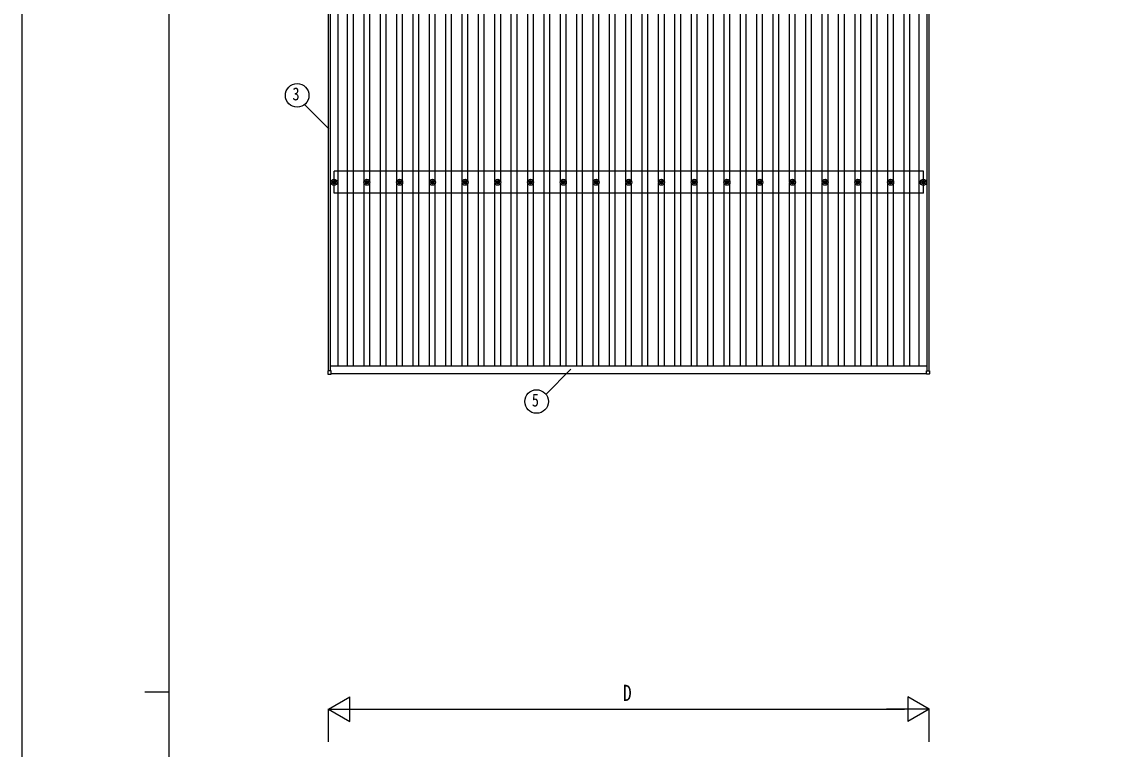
# Model space of a CAD drawing. Units: millimetres, scale not verified. Extents: x -12615 to 12615, y -8910 to 8910.
# Drawn here: x -12615 to -5912, y 25 to 4468 of the extents above; entities that cross this region are included whole.
import ezdxf
from ezdxf.enums import TextEntityAlignment as Align

# ---------------------------------------------------------------- set-up
doc = ezdxf.new("R2010")
doc.units = ezdxf.units.MM
doc.header["$LTSCALE"] = 40
for name, color, linetype in [('0-5_YKK_13', 4, 'Continuous'), ('0-6_YKK_A1', 4, 'Continuous'), ('0-7_YKK_D', 6, 'Continuous'), ('0-8_YKK_ZWAK', 7, 'Continuous')]:
    doc.layers.add(name, color=color, linetype=linetype)
doc.styles.add('ＭＳ ゴシック', font='')
doc.styles.get('ＭＳ ゴシック').set_extended_font_data('MS Gothic')

msp = doc.modelspace()

# ---------------------------------------------------------------- linework, layer by layer
at = {"layer": '0-5_YKK_13'}
for p, q in [((-10717.44, 3489.74), (-10713.02, 3489.74)), ((-10717.44, 3486.24), (-10713.02, 3486.24)), ((-10709.19, 3497.98), (-10709.19, 3493.57)), ((-10705.69, 3497.98), (-10705.69, 3493.57)), ((-10701.86, 3489.74), (-10697.44, 3489.74)), ((-10701.86, 3486.24), (-10697.44, 3486.24)), ((-10517.44, 3489.74), (-10513.02, 3489.74)), ((-10517.44, 3486.24), (-10513.02, 3486.24)), ((-10509.19, 3497.98), (-10509.19, 3493.57)), ((-10505.69, 3497.98), (-10505.69, 3493.57)), ((-10501.86, 3489.74), (-10497.44, 3489.74)), ((-10501.86, 3486.24), (-10497.44, 3486.24)), ((-10317.44, 3489.74), (-10313.02, 3489.74)), ((-10317.44, 3486.24), (-10313.02, 3486.24)), ((-10309.19, 3497.98), (-10309.19, 3493.57)), ((-10305.69, 3497.98), (-10305.69, 3493.57)), ((-10301.86, 3489.74), (-10297.44, 3489.74)), ((-10301.86, 3486.24), (-10297.44, 3486.24)), ((-10117.44, 3489.74), (-10113.02, 3489.74)), ((-10117.44, 3486.24), (-10113.02, 3486.24)), ((-10109.19, 3497.98), (-10109.19, 3493.57)), ((-10105.69, 3497.98), (-10105.69, 3493.57)), ((-10101.86, 3489.74), (-10097.44, 3489.74)), ((-10101.86, 3486.24), (-10097.44, 3486.24)), ((-9917.44, 3489.74), (-9913.02, 3489.74)), ((-9917.44, 3486.24), (-9913.02, 3486.24)), ((-9909.19, 3497.98), (-9909.19, 3493.57)), ((-9905.69, 3497.98), (-9905.69, 3493.57)), ((-9901.86, 3489.74), (-9897.44, 3489.74)), ((-9901.86, 3486.24), (-9897.44, 3486.24)), ((-9717.44, 3489.74), (-9713.02, 3489.74)), ((-9717.44, 3486.24), (-9713.02, 3486.24)), ((-9709.19, 3497.98), (-9709.19, 3493.57)), ((-9705.69, 3497.98), (-9705.69, 3493.57)), ((-9701.86, 3489.74), (-9697.44, 3489.74)), ((-9701.86, 3486.24), (-9697.44, 3486.24)), ((-9517.44, 3489.74), (-9513.02, 3489.74)), ((-9517.44, 3486.24), (-9513.02, 3486.24)), ((-9509.19, 3497.98), (-9509.19, 3493.57)), ((-9505.69, 3497.98), (-9505.69, 3493.57)), ((-9501.86, 3489.74), (-9497.44, 3489.74)), ((-9501.86, 3486.24), (-9497.44, 3486.24)), ((-9317.44, 3489.74), (-9313.02, 3489.74)), ((-9317.44, 3486.24), (-9313.02, 3486.24)), ((-9309.19, 3497.98), (-9309.19, 3493.57)), ((-9305.69, 3497.98), (-9305.69, 3493.57)), ((-9301.86, 3489.74), (-9297.44, 3489.74)), ((-9301.86, 3486.24), (-9297.44, 3486.24)), ((-9117.44, 3489.74), (-9113.02, 3489.74)), ((-9117.44, 3486.24), (-9113.02, 3486.24)), ((-9109.19, 3497.98), (-9109.19, 3493.57)), ((-9105.69, 3497.98), (-9105.69, 3493.57)), ((-9101.86, 3489.74), (-9097.44, 3489.74)), ((-9101.86, 3486.24), (-9097.44, 3486.24)), ((-8917.44, 3489.74), (-8913.02, 3489.74)), ((-8917.44, 3486.24), (-8913.02, 3486.24)), ((-8909.19, 3497.98), (-8909.19, 3493.57)), ((-8905.69, 3497.98), (-8905.69, 3493.57)), ((-8901.86, 3489.74), (-8897.44, 3489.74)), ((-8901.86, 3486.24), (-8897.44, 3486.24)), ((-8717.44, 3489.74), (-8713.02, 3489.74)), ((-8717.44, 3486.24), (-8713.02, 3486.24)), ((-8709.19, 3497.98), (-8709.19, 3493.57)), ((-8705.69, 3497.98), (-8705.69, 3493.57)), ((-8701.86, 3489.74), (-8697.44, 3489.74)), ((-8701.86, 3486.24), (-8697.44, 3486.24)), ((-8517.44, 3489.74), (-8513.02, 3489.74)), ((-8517.44, 3486.24), (-8513.02, 3486.24)), ((-8509.19, 3497.98), (-8509.19, 3493.57)), ((-8505.69, 3497.98), (-8505.69, 3493.57)), ((-8501.86, 3489.74), (-8497.44, 3489.74)), ((-8501.86, 3486.24), (-8497.44, 3486.24)), ((-8317.44, 3489.74), (-8313.02, 3489.74)), ((-8317.44, 3486.24), (-8313.02, 3486.24)), ((-8309.19, 3497.98), (-8309.19, 3493.57)), ((-8305.69, 3497.98), (-8305.69, 3493.57)), ((-8301.86, 3489.74), (-8297.44, 3489.74)), ((-8301.86, 3486.24), (-8297.44, 3486.24)), ((-8117.44, 3489.74), (-8113.02, 3489.74)), ((-8117.44, 3486.24), (-8113.02, 3486.24)), ((-8109.19, 3497.98), (-8109.19, 3493.57)), ((-8105.69, 3497.98), (-8105.69, 3493.57)), ((-8101.86, 3489.74), (-8097.44, 3489.74)), ((-8101.86, 3486.24), (-8097.44, 3486.24)), ((-7917.44, 3489.74), (-7913.02, 3489.74)), ((-7917.44, 3486.24), (-7913.02, 3486.24)), ((-7909.19, 3497.98), (-7909.19, 3493.57)), ((-7905.69, 3497.98), (-7905.69, 3493.57)), ((-7901.86, 3489.74), (-7897.44, 3489.74)), ((-7901.86, 3486.24), (-7897.44, 3486.24)), ((-7717.44, 3489.74), (-7713.02, 3489.74)), ((-7717.44, 3486.24), (-7713.02, 3486.24)), ((-7709.19, 3497.98), (-7709.19, 3493.57)), ((-7705.69, 3497.98), (-7705.69, 3493.57)), ((-7701.86, 3489.74), (-7697.44, 3489.74)), ((-7701.86, 3486.24), (-7697.44, 3486.24)), ((-7517.44, 3489.74), (-7513.02, 3489.74)), ((-7517.44, 3486.24), (-7513.02, 3486.24)), ((-7509.19, 3497.98), (-7509.19, 3493.57)), ((-7505.69, 3497.98), (-7505.69, 3493.57)), ((-7501.86, 3489.74), (-7497.44, 3489.74)), ((-7501.86, 3486.24), (-7497.44, 3486.24)), ((-7317.44, 3489.74), (-7313.02, 3489.74)), ((-7317.44, 3486.24), (-7313.02, 3486.24)), ((-7309.19, 3497.98), (-7309.19, 3493.57)), ((-7305.69, 3497.98), (-7305.69, 3493.57)), ((-7301.86, 3489.74), (-7297.44, 3489.74)), ((-7301.86, 3486.24), (-7297.44, 3486.24)), ((-7117.44, 3489.74), (-7113.02, 3489.74)), ((-7117.44, 3486.24), (-7113.02, 3486.24)), ((-7109.19, 3497.98), (-7109.19, 3493.57)), ((-7105.69, 3497.98), (-7105.69, 3493.57)), ((-7101.86, 3489.74), (-7097.44, 3489.74)), ((-7101.86, 3486.24), (-7097.44, 3486.24)), ((-10709.19, 3482.4), (-10709.19, 3477.99)), ((-10705.69, 3482.4), (-10705.69, 3477.99)), ((-10509.19, 3482.4), (-10509.19, 3477.99)), ((-10505.69, 3482.4), (-10505.69, 3477.99)), ((-10309.19, 3482.4), (-10309.19, 3477.99)), ((-10305.69, 3482.4), (-10305.69, 3477.99)), ((-10109.19, 3482.4), (-10109.19, 3477.99)), ((-10105.69, 3482.4), (-10105.69, 3477.99)), ((-9909.19, 3482.4), (-9909.19, 3477.99)), ((-9905.69, 3482.4), (-9905.69, 3477.99)), ((-9709.19, 3482.4), (-9709.19, 3477.99)), ((-9705.69, 3482.4), (-9705.69, 3477.99)), ((-9509.19, 3482.4), (-9509.19, 3477.99)), ((-9505.69, 3482.4), (-9505.69, 3477.99)), ((-9309.19, 3482.4), (-9309.19, 3477.99)), ((-9305.69, 3482.4), (-9305.69, 3477.99)), ((-9109.19, 3482.4), (-9109.19, 3477.99)), ((-9105.69, 3482.4), (-9105.69, 3477.99)), ((-8909.19, 3482.4), (-8909.19, 3477.99)), ((-8905.69, 3482.4), (-8905.69, 3477.99)), ((-8709.19, 3482.4), (-8709.19, 3477.99)), ((-8705.69, 3482.4), (-8705.69, 3477.99)), ((-8509.19, 3482.4), (-8509.19, 3477.99)), ((-8505.69, 3482.4), (-8505.69, 3477.99)), ((-8309.19, 3482.4), (-8309.19, 3477.99)), ((-8305.69, 3482.4), (-8305.69, 3477.99)), ((-8109.19, 3482.4), (-8109.19, 3477.99)), ((-8105.69, 3482.4), (-8105.69, 3477.99)), ((-7909.19, 3482.4), (-7909.19, 3477.99)), ((-7905.69, 3482.4), (-7905.69, 3477.99)), ((-7709.19, 3482.4), (-7709.19, 3477.99)), ((-7705.69, 3482.4), (-7705.69, 3477.99)), ((-7509.19, 3482.4), (-7509.19, 3477.99)), ((-7505.69, 3482.4), (-7505.69, 3477.99)), ((-7309.19, 3482.4), (-7309.19, 3477.99)), ((-7305.69, 3482.4), (-7305.69, 3477.99)), ((-7109.19, 3482.4), (-7109.19, 3477.99)), ((-7105.69, 3482.4), (-7105.69, 3477.99)), ((-10745.74, 2335.01), (-10745.74, 2317.01)), ((-10726.74, 2336.01), (-10744.74, 2336.01)), ((-10744.74, 2316.01), (-10726.74, 2316.01)), ((-10725.74, 2317.01), (-10725.74, 2335.01)), ((-7089.14, 2317.01), (-7089.14, 2335.01)), ((-7088.14, 2336.01), (-7070.14, 2336.01)), ((-7070.14, 2316.01), (-7088.14, 2316.01)), ((-7069.14, 2335.01), (-7069.14, 2317.01))]:
    msp.add_line(p, q, dxfattribs=at)
for centre, radius in [((-10707.44, 3487.99), 18.25), ((-10707.44, 3487.99), 10.15), ((-10707.44, 3487.99), 5.85), ((-10707.44, 3487.99), 5.25), ((-10507.44, 3487.99), 18.25), ((-10507.44, 3487.99), 10.15), ((-10507.44, 3487.99), 5.85), ((-10507.44, 3487.99), 5.25), ((-10307.44, 3487.99), 18.25), ((-10307.44, 3487.99), 10.15), ((-10307.44, 3487.99), 5.85), ((-10307.44, 3487.99), 5.25), ((-10107.44, 3487.99), 18.25), ((-10107.44, 3487.99), 10.15), ((-10107.44, 3487.99), 5.85), ((-10107.44, 3487.99), 5.25), ((-9907.44, 3487.99), 18.25), ((-9907.44, 3487.99), 10.15), ((-9907.44, 3487.99), 5.85), ((-9907.44, 3487.99), 5.25), ((-9707.44, 3487.99), 18.25), ((-9707.44, 3487.99), 10.15), ((-9707.44, 3487.99), 5.85), ((-9707.44, 3487.99), 5.25), ((-9507.44, 3487.99), 18.25), ((-9507.44, 3487.99), 10.15), ((-9507.44, 3487.99), 5.85), ((-9507.44, 3487.99), 5.25), ((-9307.44, 3487.99), 18.25), ((-9307.44, 3487.99), 10.15), ((-9307.44, 3487.99), 5.85), ((-9307.44, 3487.99), 5.25), ((-9107.44, 3487.99), 18.25), ((-9107.44, 3487.99), 10.15), ((-9107.44, 3487.99), 5.85), ((-9107.44, 3487.99), 5.25), ((-8907.44, 3487.99), 18.25), ((-8907.44, 3487.99), 10.15), ((-8907.44, 3487.99), 5.85), ((-8907.44, 3487.99), 5.25), ((-8707.44, 3487.99), 18.25), ((-8707.44, 3487.99), 10.15), ((-8707.44, 3487.99), 5.85), ((-8707.44, 3487.99), 5.25), ((-8507.44, 3487.99), 18.25), ((-8507.44, 3487.99), 10.15), ((-8507.44, 3487.99), 5.85), ((-8507.44, 3487.99), 5.25), ((-8307.44, 3487.99), 18.25), ((-8307.44, 3487.99), 10.15), ((-8307.44, 3487.99), 5.85), ((-8307.44, 3487.99), 5.25), ((-8107.44, 3487.99), 18.25), ((-8107.44, 3487.99), 10.15), ((-8107.44, 3487.99), 5.85), ((-8107.44, 3487.99), 5.25), ((-7907.44, 3487.99), 18.25), ((-7907.44, 3487.99), 10.15), ((-7907.44, 3487.99), 5.85), ((-7907.44, 3487.99), 5.25), ((-7707.44, 3487.99), 18.25), ((-7707.44, 3487.99), 10.15), ((-7707.44, 3487.99), 5.85), ((-7707.44, 3487.99), 5.25), ((-7507.44, 3487.99), 18.25), ((-7507.44, 3487.99), 10.15), ((-7507.44, 3487.99), 5.85), ((-7507.44, 3487.99), 5.25), ((-7307.44, 3487.99), 18.25), ((-7307.44, 3487.99), 10.15), ((-7307.44, 3487.99), 5.85), ((-7307.44, 3487.99), 5.25), ((-7107.44, 3487.99), 18.25), ((-7107.44, 3487.99), 10.15), ((-7107.44, 3487.99), 5.85), ((-7107.44, 3487.99), 5.25)]:
    msp.add_circle(centre, radius, dxfattribs=at)
for centre, start, end in [((-10744.74, 2335.01), 90, 180), ((-10744.74, 2317.01), 180, 270), ((-10726.74, 2335.01), 0, 90), ((-10726.74, 2317.01), 270, 0), ((-7088.14, 2335.01), 90, 180), ((-7088.14, 2317.01), 180, 270), ((-7070.14, 2335.01), 0, 90), ((-7070.14, 2317.01), 270, 0)]:
    msp.add_arc(centre, 1, start, end, dxfattribs=at)
at = {"layer": '0-6_YKK_A1'}
for p, q in [((-10742.44, 2336.01), (-10742.44, 7734.43)), ((-10730.44, 2336.01), (-10730.44, 7734.43)), ((-7084.44, 2336.01), (-7084.44, 7734.43)), ((-7072.44, 2336.01), (-7072.44, 7734.43)), ((-10682.44, 2367.29), (-10682.44, 7708.34)), ((-10624.94, 2367.29), (-10624.94, 7708.34)), ((-10589.94, 2367.29), (-10589.94, 7708.34)), ((-10424.94, 2367.29), (-10424.94, 7708.34)), ((-10389.94, 2367.29), (-10389.94, 7708.34)), ((-10224.94, 2367.29), (-10224.94, 7708.34)), ((-10189.94, 2367.29), (-10189.94, 7708.34)), ((-10024.94, 2367.29), (-10024.94, 7708.34)), ((-9989.94, 2367.29), (-9989.94, 7708.34)), ((-9824.94, 2367.29), (-9824.94, 7708.34)), ((-9789.94, 2367.29), (-9789.94, 7708.34)), ((-9624.94, 2367.29), (-9624.94, 7708.34)), ((-9589.94, 2367.29), (-9589.94, 7708.34)), ((-9424.94, 2367.29), (-9424.94, 7708.34)), ((-9389.94, 2367.29), (-9389.94, 7708.34)), ((-9224.94, 2367.29), (-9224.94, 7708.34)), ((-9189.94, 2367.29), (-9189.94, 7708.34)), ((-9024.94, 2367.29), (-9024.94, 7708.34)), ((-8989.94, 2367.29), (-8989.94, 7708.34)), ((-8824.94, 2367.29), (-8824.94, 7708.34)), ((-8789.94, 2367.29), (-8789.94, 7708.34)), ((-8624.94, 2367.29), (-8624.94, 7708.34)), ((-8589.94, 2367.29), (-8589.94, 7708.34)), ((-8424.94, 2367.29), (-8424.94, 7708.34)), ((-8389.94, 2367.29), (-8389.94, 7708.34)), ((-8224.94, 2367.29), (-8224.94, 7708.34)), ((-8189.94, 2367.29), (-8189.94, 7708.34)), ((-8024.94, 2367.29), (-8024.94, 7708.34)), ((-7989.94, 2367.29), (-7989.94, 7708.34)), ((-7824.94, 2367.29), (-7824.94, 7708.34)), ((-7789.94, 2367.29), (-7789.94, 7708.34)), ((-7624.94, 2367.29), (-7624.94, 7708.34)), ((-7589.94, 2367.29), (-7589.94, 7708.34)), ((-7424.94, 2367.29), (-7424.94, 7708.34)), ((-7389.94, 2367.29), (-7389.94, 7708.34)), ((-7224.94, 2367.29), (-7224.94, 7708.34)), ((-7189.94, 2367.29), (-7189.94, 7708.34)), ((-7132.44, 2367.29), (-7132.44, 7708.34)), ((-10524.94, 3493.16), (-10524.94, 6582.81)), ((-10489.94, 3493.16), (-10489.94, 6582.81)), ((-10324.94, 3493.16), (-10324.94, 6582.81)), ((-10289.94, 3493.16), (-10289.94, 6582.81)), ((-10124.94, 3493.16), (-10124.94, 6582.81)), ((-10089.94, 3493.16), (-10089.94, 6582.81)), ((-9924.94, 3493.16), (-9924.94, 6582.81)), ((-9889.94, 3493.16), (-9889.94, 6582.81)), ((-9724.94, 3493.16), (-9724.94, 6582.81)), ((-9689.94, 3493.16), (-9689.94, 6582.81)), ((-9524.94, 3493.16), (-9524.94, 6582.81)), ((-9489.94, 3493.16), (-9489.94, 6582.81)), ((-9324.94, 3493.16), (-9324.94, 6582.81)), ((-9289.94, 3493.16), (-9289.94, 6582.81)), ((-9124.94, 3493.16), (-9124.94, 6582.81)), ((-9089.94, 3493.16), (-9089.94, 6582.81)), ((-8924.94, 3493.16), (-8924.94, 6582.81)), ((-8889.94, 3493.16), (-8889.94, 6582.81)), ((-8724.94, 3493.16), (-8724.94, 6582.81)), ((-8689.94, 3493.16), (-8689.94, 6582.81)), ((-8524.94, 3493.16), (-8524.94, 6582.81)), ((-8489.94, 3493.16), (-8489.94, 6582.81)), ((-8324.94, 3493.16), (-8324.94, 6582.81)), ((-8289.94, 3493.16), (-8289.94, 6582.81)), ((-8124.94, 3493.16), (-8124.94, 6582.81)), ((-8089.94, 3493.16), (-8089.94, 6582.81)), ((-7924.94, 3493.16), (-7924.94, 6582.81)), ((-7889.94, 3493.16), (-7889.94, 6582.81)), ((-7724.94, 3493.16), (-7724.94, 6582.81)), ((-7689.94, 3493.16), (-7689.94, 6582.81)), ((-7524.94, 3493.16), (-7524.94, 6582.81)), ((-7489.94, 3493.16), (-7489.94, 6582.81)), ((-7324.94, 3493.16), (-7324.94, 6582.81)), ((-7289.94, 3493.16), (-7289.94, 6582.81)), ((-7107.44, 3554.99), (-10707.44, 3554.99)), ((-10707.44, 3420.99), (-10707.44, 3554.99)), ((-7107.44, 3420.99), (-7107.44, 3554.99)), ((-7107.44, 3420.99), (-10707.44, 3420.99)), ((-10524.94, 2367.29), (-10524.94, 3482.81)), ((-10489.94, 2367.29), (-10489.94, 3482.81)), ((-10324.94, 2367.29), (-10324.94, 3482.81)), ((-10289.94, 2367.29), (-10289.94, 3482.81)), ((-10124.94, 2367.29), (-10124.94, 3482.81)), ((-10089.94, 2367.29), (-10089.94, 3482.81)), ((-9924.94, 2367.29), (-9924.94, 3482.81)), ((-9889.94, 2367.29), (-9889.94, 3482.81)), ((-9724.94, 2367.29), (-9724.94, 3482.81)), ((-9689.94, 2367.29), (-9689.94, 3482.81)), ((-9524.94, 2367.29), (-9524.94, 3482.81)), ((-9489.94, 2367.29), (-9489.94, 3482.81)), ((-9324.94, 2367.29), (-9324.94, 3482.81)), ((-9289.94, 2367.29), (-9289.94, 3482.81)), ((-9124.94, 2367.29), (-9124.94, 3482.81)), ((-9089.94, 2367.29), (-9089.94, 3482.81)), ((-8924.94, 2367.29), (-8924.94, 3482.81)), ((-8889.94, 2367.29), (-8889.94, 3482.81)), ((-8724.94, 2367.29), (-8724.94, 3482.81)), ((-8689.94, 2367.29), (-8689.94, 3482.81)), ((-8524.94, 2367.29), (-8524.94, 3482.81)), ((-8489.94, 2367.29), (-8489.94, 3482.81)), ((-8324.94, 2367.29), (-8324.94, 3482.81)), ((-8289.94, 2367.29), (-8289.94, 3482.81)), ((-8124.94, 2367.29), (-8124.94, 3482.81)), ((-8089.94, 2367.29), (-8089.94, 3482.81)), ((-7924.94, 2367.29), (-7924.94, 3482.81)), ((-7889.94, 2367.29), (-7889.94, 3482.81)), ((-7724.94, 2367.29), (-7724.94, 3482.81)), ((-7689.94, 2367.29), (-7689.94, 3482.81)), ((-7524.94, 2367.29), (-7524.94, 3482.81)), ((-7489.94, 2367.29), (-7489.94, 3482.81)), ((-7324.94, 2367.29), (-7324.94, 3482.81)), ((-7289.94, 2367.29), (-7289.94, 3482.81)), ((-10730.44, 2367.29), (-7084.44, 2367.29)), ((-10725.74, 2319.31), (-7089.14, 2319.31))]:
    msp.add_line(p, q, dxfattribs=at)
at = {"layer": '0-7_YKK_D'}
for p, q in [((-10888.36, 3962.52), (-10739.56, 3813.73)), ((-9413.67, 2192.37), (-9260.34, 2345.71)), ((-10742.44, 269.11), (-10612.54, 344.11)), ((-10612.54, 194.11), (-10612.54, 344.11)), ((-7072.44, 269.11), (-7202.34, 344.11)), ((-7202.34, 344.11), (-7202.34, 194.11)), ((-10742.44, 69.11), (-10742.44, 270.11)), ((-10742.44, 269.11), (-10612.54, 194.11)), ((-10742.44, 269.11), (-10482.63, 269.11)), ((-10592.44, 269.11), (-7222.44, 269.11)), ((-7072.44, 269.11), (-7332.25, 269.11)), ((-7072.44, 269.11), (-7202.34, 194.11)), ((-7072.44, 69.11), (-7072.44, 270.11))]:
    msp.add_line(p, q, dxfattribs=at)
for centre in [(-10933.33, 4018.74), (-9470.73, 2148.45)]:
    msp.add_circle(centre, 72, dxfattribs=at)
at = {"layer": '0-8_YKK_ZWAK'}
for p, q in [((-11714.94, -7575), (-11714.94, 8325)), ((-11864.94, 375), (-11714.94, 375))]:
    msp.add_line(p, q, dxfattribs=at)
msp.add_lwpolyline([(-12615, -8910), (12615, -8910), (12615, 8910), (-12615, 8910)], close=True, dxfattribs=at)

# ---------------------------------------------------------------- texts
at = {"layer": '0-7_YKK_D', "style": 'ＭＳ ゴシック', "width": 0.8}
for s, height, p in [('3', 79.18, (-10962.13, 3964.74)), ('5', 79.18, (-9499.53, 2094.45)), ('D', 98.97, (-8943.44, 289.11))]:
    msp.add_text(s, height=height, dxfattribs=at).set_placement(p, align=Align.BOTTOM_LEFT)

doc.saveas('drawing.dxf')
